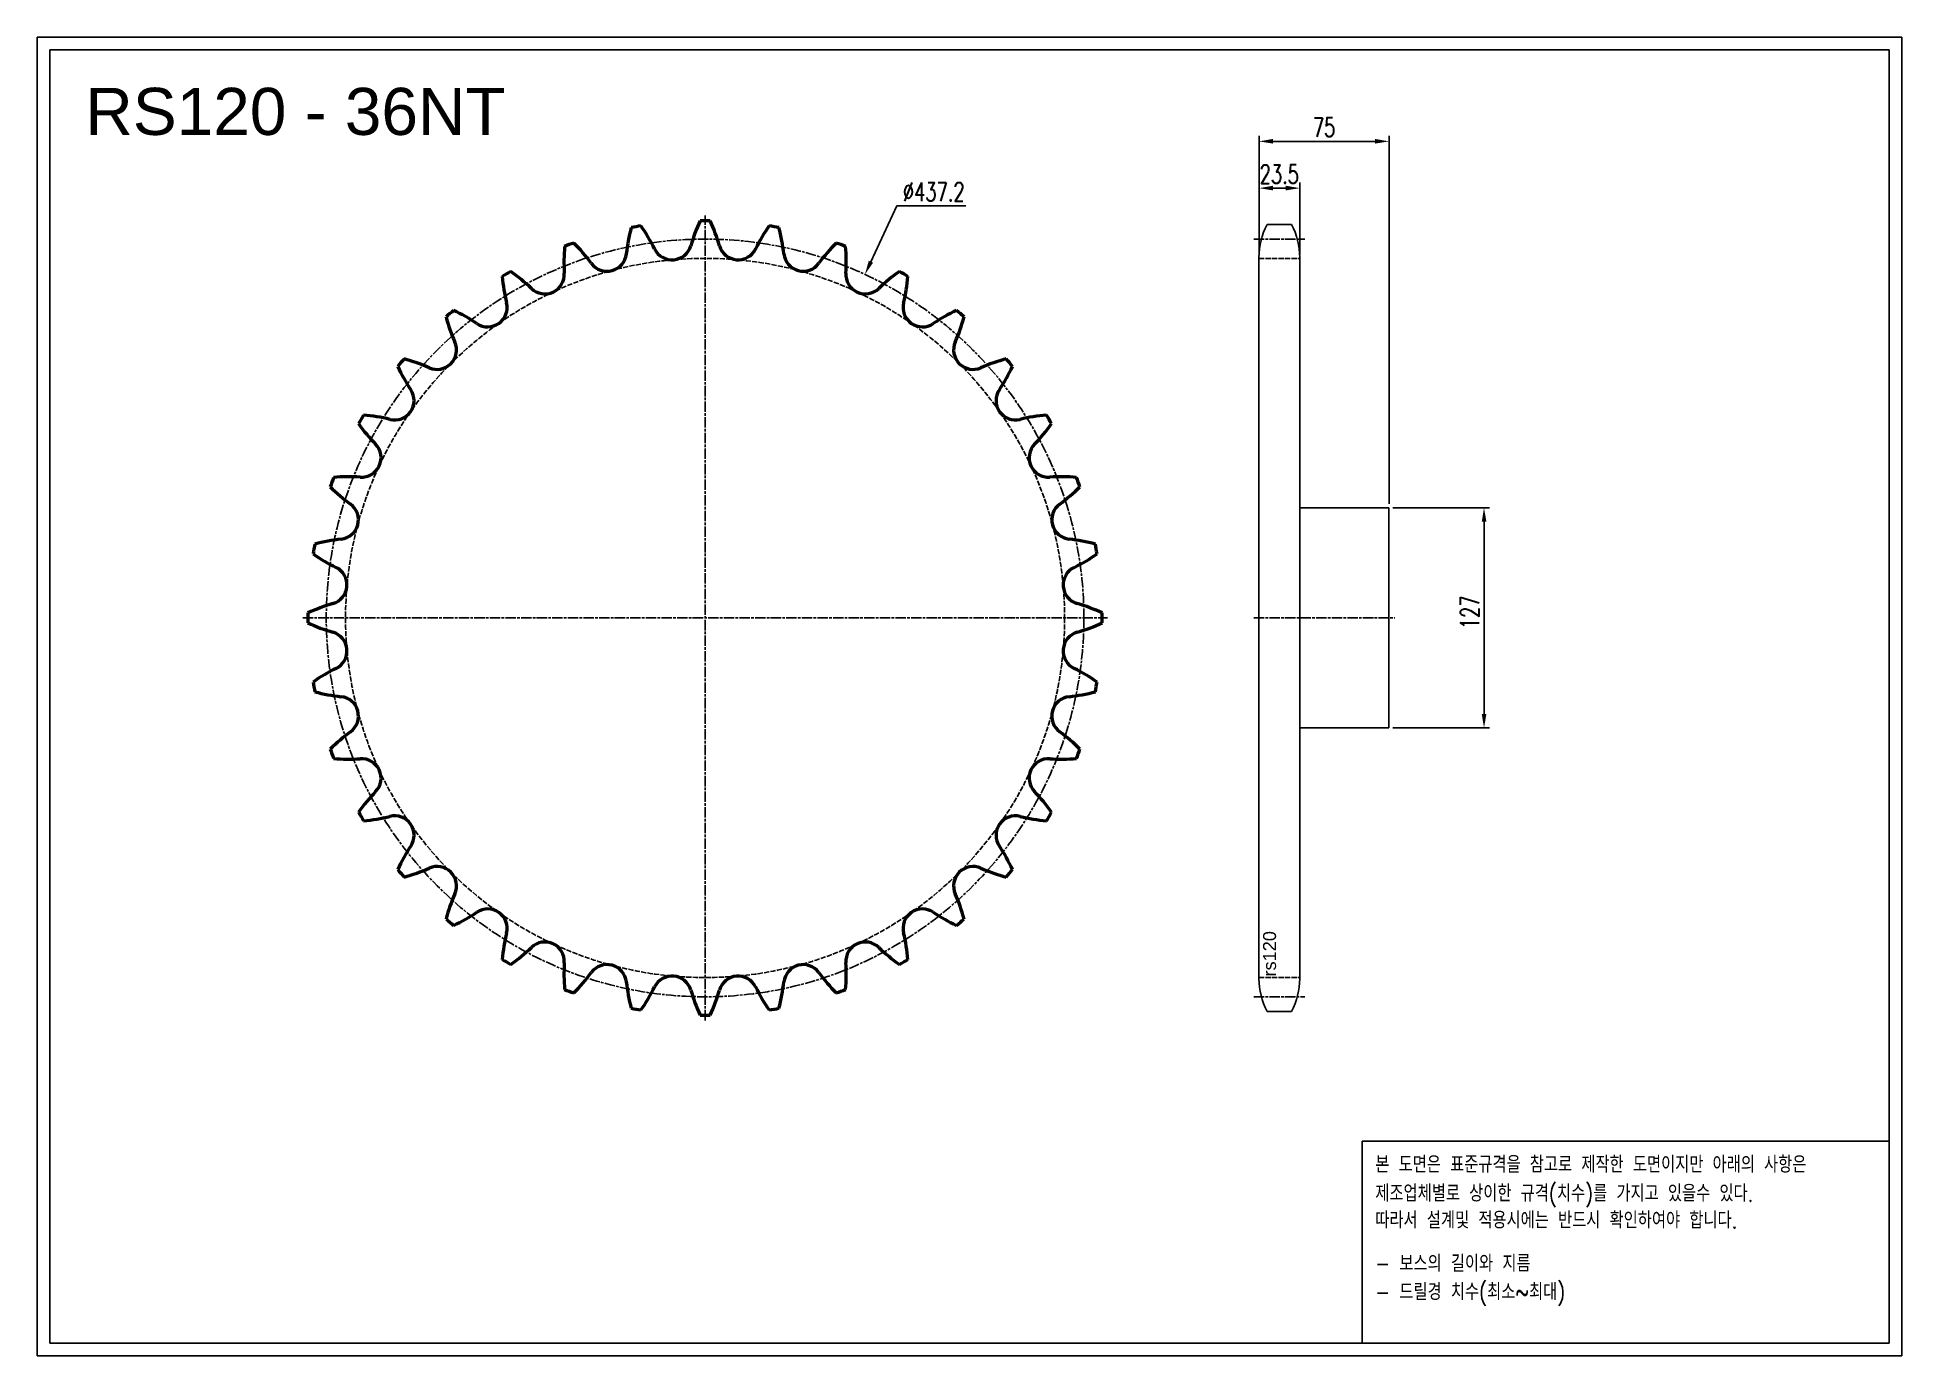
# Model space of a CAD drawing. Header units: millimetres. Extents: x -60252 to -59176, y 40980 to 41740.
import ezdxf

# ---------------------------------------------------------------- set-up
doc = ezdxf.new("R2010")
doc.units = ezdxf.units.MM
for name, pattern in [('AM_ISO02W050', [7.5, 6, -1.5]), ('AM_ISO02W050x2', [3.75, 3, -0.75]), ('AM_ISO08W050', [18, 12, -1.5, 3, -1.5]), ('AM_ISO08W050x2', [9, 6, -0.75, 1.5, -0.75])]:
    doc.linetypes.add(name, pattern=pattern)
for name, color, linetype, lineweight in [('AM_0N', 7, 'Continuous', 50), ('AM_3N', 6, 'AM_ISO02W050', 25), ('AM_7', 4, 'AM_ISO08W050', 25), ('AM_7N', 4, 'AM_ISO08W050', 25)]:
    doc.layers.add(name, color=color, linetype=linetype, lineweight=lineweight)
doc.layers.add('S-DIM', color=7, linetype='Continuous')
doc.styles.add('HAN', font='ROMANS.shx', dxfattribs={"width": 0.7, "bigfont": 'whgtxt.shx'})
doc.styles.add('HSG', font='SIMPLEX.shx', dxfattribs={"width": 0.7, "bigfont": 'HSG.shx'})
doc.styles.get("Standard").update_dxf_attribs({"font": 'arial.ttf'})
doc.dimstyles.new('APP23', dxfattribs={"dimscale": 4.5, "dimtxt": 2.4, "dimasz": 1.8, "dimexe": 0.7, "dimexo": 0.5, "dimgap": 0.6, "dimtad": 1, "dimtoh": 1, "dimdec": 1, "dimrnd": 0.01, "dimzin": 9, "dimdsep": 46, "dimtxsty": 'HSG', "dimcen": 0, "dimclrd": 1, "dimclre": 1, "dimclrt": 256, "dimazin": 2, "dimtp": 1, "dimtm": 1, "dimtfac": 0.5, "dimtdec": 1, "dimtix": 1, "dimtofl": 0, "dimtmove": 0, "dimatfit": 3, "dimfxl": 0, "dimtvp": 1, "dimtolj": 2, "dimlwd": -1, "dimlwe": -1, "dimarcsym": 0})

# ---------------------------------------------------------------- blocks, each defined once
blk = doc.blocks.new('*D1')
at = {"layer": 'Defpoints', "color": 0, "transparency": 16777216}
for p in [(-59472.3, 41468.9), (-59472.3, 41341.9), (-59417.5, 41341.9)]:
    blk.add_point(p, dxfattribs=at)
at = {"layer": 'S-DIM', "color": 1, "transparency": 16777216}
for p, q in [((-59470.1, 41468.9), (-59414.3, 41468.9)), ((-59417.5, 41460.8), (-59417.5, 41350)), ((-59470.1, 41341.9), (-59414.3, 41341.9))]:
    blk.add_line(p, q, dxfattribs=at)
for points in [[(-59418.8, 41460.8), (-59416.1, 41460.8), (-59417.5, 41468.9)], [(-59418.8, 41350), (-59416.1, 41350), (-59417.5, 41341.9)]]:
    blk.add_solid(points, dxfattribs=at)
at = {"layer": 'S-DIM', "transparency": 16777216, "insert": (-59425.6, 41408.6), "char_height": 10.8, "attachment_point": 5, "rotation": 90, "style": 'HSG'}
blk.add_mtext('\\A2;127', dxfattribs=at)
blk = doc.blocks.new('*D2')
at = {"layer": 'Defpoints', "color": 0, "transparency": 16777216}
for p in [(-59774.7, 41603.5), (-59959.2, 41207.2)]:
    blk.add_point(p, dxfattribs=at)
at = {"layer": 'S-DIM', "color": 1, "transparency": 16777216}
for p, q in [((-59756.3, 41643.1), (-59771.3, 41610.8)), ((-59716.5, 41643.1), (-59756.3, 41643.1))]:
    blk.add_line(p, q, dxfattribs=at)
blk.add_solid([(-59772.5, 41611.4), (-59770, 41610.3), (-59774.7, 41603.5)], dxfattribs=at)
at = {"layer": 'S-DIM', "transparency": 16777216, "insert": (-59735, 41651.2), "char_height": 10.8, "attachment_point": 5, "style": 'HSG'}
blk.add_mtext('\\A2;∅437.2', dxfattribs=at)
blk = doc.blocks.new('*D3')
at = {"layer": 'Defpoints', "color": 0, "transparency": 16777216}
for p in [(-59523.8, 41653.3), (-59547.3, 41612.8), (-59523.8, 41612.8)]:
    blk.add_point(p, dxfattribs=at)
at = {"layer": 'S-DIM', "color": 1, "transparency": 16777216}
for p, q in [((-59547.3, 41615.1), (-59547.3, 41656.5)), ((-59523.8, 41615.1), (-59523.8, 41656.5)), ((-59539.2, 41653.3), (-59531.9, 41653.3))]:
    blk.add_line(p, q, dxfattribs=at)
for points in [[(-59539.2, 41654.7), (-59539.2, 41652), (-59547.3, 41653.3)], [(-59531.9, 41654.7), (-59531.9, 41652), (-59523.8, 41653.3)]]:
    blk.add_solid(points, dxfattribs=at)
at = {"layer": 'S-DIM', "transparency": 16777216, "insert": (-59535.6, 41661.4), "char_height": 10.8, "attachment_point": 5, "style": 'HSG'}
blk.add_mtext('\\A2;23.5', dxfattribs=at)
blk = doc.blocks.new('*D4')
at = {"layer": 'Defpoints', "color": 0, "transparency": 16777216}
for p in [(-59472.3, 41680.3), (-59547.3, 41612.8), (-59472.3, 41468.9)]:
    blk.add_point(p, dxfattribs=at)
at = {"layer": 'S-DIM', "color": 1, "transparency": 16777216}
for p, q in [((-59547.3, 41615.1), (-59547.3, 41683.5)), ((-59539.2, 41680.3), (-59480.4, 41680.3)), ((-59472.3, 41471.2), (-59472.3, 41683.5))]:
    blk.add_line(p, q, dxfattribs=at)
for points in [[(-59539.2, 41681.7), (-59539.2, 41679), (-59547.3, 41680.3)], [(-59480.4, 41681.7), (-59480.4, 41679), (-59472.3, 41680.3)]]:
    blk.add_solid(points, dxfattribs=at)
at = {"layer": 'S-DIM', "transparency": 16777216, "insert": (-59509.8, 41688.4), "char_height": 10.8, "attachment_point": 5, "style": 'HSG'}
blk.add_mtext('\\A2;75', dxfattribs=at)
blk = doc.blocks.new('notice1')
at = {"color": 4}
blk.add_lwpolyline([(-22142.12, 1735.9), (-22053.8, 1735.9), (-22053.8, 1702.07), (-22142.12, 1702.07)], close=True, dxfattribs=at)
at = {"color": 4, "style": 'HAN', "width": 0.8}
for s, p in [('본 도면은 표준규격을 참고로 제작한 도면이지만 아래의 사항은', (-22139.9, 1730.62)), ('제조업체별로 상이한 규격(치수)를 가지고 있을수 있다.', (-22139.9, 1725.78)), ('따라서 설계및 적용시에는 반드시 확인하여야 합니다.', (-22139.9, 1721.28)), ('- 보스의 길이와 지름', (-22139.9, 1714.03)), ('- 드릴경 치수(최소~최대)', (-22139.9, 1709.27))]:
    blk.add_text(s, height=2.7949, dxfattribs=at).set_placement(p)

msp = doc.modelspace()

# ---------------------------------------------------------------- linework, layer by layer
for p, q in [((-59542.61, 41632.34), (-59528.57, 41632.34)), ((-59547.34, 41613.34), (-59547.34, 41197.36)), ((-59523.84, 41613.34), (-59523.84, 41197.36)), ((-59523.84, 41468.9), (-59472.34, 41468.9)), ((-59472.34, 41468.9), (-59472.34, 41341.9)), ((-59472.34, 41341.9), (-59523.84, 41341.9)), ((-59542.61, 41178.36), (-59528.57, 41178.36))]:
    msp.add_line(p, q)
for points in [[(-60252.25, 41740.34), (-59176.49, 41740.34), (-59176.49, 40979.7), (-60252.25, 40979.7)], [(-60245, 41733.1), (-59183.73, 41733.1), (-59183.73, 40986.95), (-60245, 40986.95)]]:
    msp.add_lwpolyline(points, close=True)
for centre, start, end in [((-59506.84, 41613.34), 152.02179, 180), ((-59564.34, 41613.34), 0, 27.97821), ((-59506.84, 41197.36), 180, 207.97821), ((-59564.34, 41197.36), 332.02179, 0)]:
    msp.add_arc(centre, 40.5, start, end)
at = {"layer": 'AM_0N'}
for centre, radius, start, end in [((-59777.9, 41591.69), 101.37, 155.01959, 163.75), ((-59866.93, 41405.35), 229.17, 89.28773, 90.71227), ((-59955.97, 41591.69), 101.37, 16.25, 24.98041), ((-59866.93, 41405.35), 229.17, 109.28773, 110.71227), ((-60014.34, 41550), 101.37, 36.25, 44.98041), ((-59811.61, 41604.32), 101.37, 165.01959, 173.75), ((-59866.93, 41405.35), 229.17, 99.28773, 100.71227), ((-59986.98, 41573.4), 101.37, 26.25, 34.98041), ((-59746.89, 41573.4), 101.37, 145.01959, 153.75), ((-59866.93, 41405.35), 229.17, 79.28773, 80.71227), ((-59922.26, 41604.32), 101.37, 6.25, 14.98041), ((-59719.53, 41550), 101.37, 135.01959, 143.75), ((-59866.93, 41405.35), 229.17, 69.28773, 70.71227), ((-59847, 41610.91), 101.37, 175.01959, 183.75), ((-59923.53, 41616.58), 11.23, 216.25, 353.75), ((-59885.99, 41623.2), 11.23, 206.25, 343.75), ((-59847.88, 41623.2), 11.23, 196.25, 333.75), ((-59810.33, 41616.58), 11.23, 186.25, 323.75), ((-59886.87, 41610.91), 101.37, 356.25, 4.98041), ((-59866.93, 41405.35), 229.17, 119.28773, 120.71227), ((-59883, 41611.25), 101.37, 185.01959, 193.75), ((-60037.22, 41522.21), 101.37, 46.25, 54.98041), ((-59959.36, 41603.54), 11.23, 226.25, 3.75), ((-59774.51, 41603.54), 11.23, 176.25, 313.75), ((-59696.65, 41522.21), 101.37, 125.01959, 133.75), ((-59866.93, 41405.35), 229.17, 59.28773, 60.71227), ((-59850.87, 41611.25), 101.37, 346.25, 354.98041), ((-59866.93, 41405.35), 229.17, 129.28773, 130.71227), ((-59918.51, 41605.33), 101.37, 195.01959, 203.75), ((-60054.92, 41490.87), 101.37, 56.25, 64.98041), ((-59992.37, 41584.48), 11.23, 236.25, 13.75), ((-59741.5, 41584.48), 11.23, 166.25, 303.75), ((-59678.95, 41490.87), 101.37, 115.01959, 123.75), ((-59815.36, 41605.33), 101.37, 336.25, 344.98041), ((-59866.93, 41405.35), 229.17, 49.28773, 50.71227), ((-60021.57, 41559.98), 11.23, 246.25, 23.75), ((-59712.3, 41559.98), 11.23, 156.25, 293.75), ((-59866.93, 41405.35), 229.17, 139.28773, 140.71227), ((-59952.45, 41593.34), 101.37, 205.01959, 213.75), ((-60066.92, 41456.92), 101.37, 66.25, 74.98041), ((-59666.95, 41456.92), 101.37, 105.01959, 113.75), ((-59781.42, 41593.34), 101.37, 326.25, 334.98041), ((-59866.93, 41405.35), 229.17, 39.28773, 40.71227), ((-60046.07, 41530.78), 11.23, 256.25, 33.75), ((-59687.8, 41530.78), 11.23, 146.25, 283.75), ((-59866.93, 41405.35), 229.17, 149.28773, 150.71227), ((-59983.8, 41575.63), 101.37, 215.01959, 223.75), ((-60072.83, 41421.41), 101.37, 76.25, 84.98041), ((-59661.04, 41421.41), 101.37, 95.01959, 103.75), ((-59750.07, 41575.63), 101.37, 316.25, 324.98041), ((-59866.93, 41405.35), 229.17, 29.28773, 30.71227), ((-60065.13, 41497.77), 11.23, 266.25, 43.75), ((-59668.74, 41497.77), 11.23, 136.25, 273.75), ((-59866.93, 41405.35), 229.17, 159.28773, 160.71227), ((-60072.5, 41385.41), 101.37, 86.25, 94.98041), ((-59661.37, 41385.41), 101.37, 85.01959, 93.75), ((-59866.93, 41405.35), 229.17, 19.28773, 20.71227), ((-60011.59, 41552.75), 101.37, 225.01959, 233.75), ((-60078.17, 41461.95), 11.23, 276.25, 53.75), ((-59655.7, 41461.95), 11.23, 126.25, 263.75), ((-59722.28, 41552.75), 101.37, 306.25, 314.98041), ((-60065.91, 41350.02), 101.37, 96.25, 104.98041), ((-59667.96, 41350.02), 101.37, 75.01959, 83.75), ((-59866.93, 41405.35), 229.17, 169.28773, 170.71227), ((-60034.99, 41525.39), 101.37, 235.01959, 243.75), ((-59698.88, 41525.39), 101.37, 296.25, 304.98041), ((-59866.93, 41405.35), 229.17, 9.28773, 10.71227), ((-60084.79, 41424.41), 11.23, 286.25, 63.75), ((-59649.08, 41424.41), 11.23, 116.25, 253.75), ((-59866.93, 41405.35), 229.17, 179.28773, 180.71227), ((-60053.28, 41316.31), 101.37, 106.25, 114.98041), ((-59680.59, 41316.31), 101.37, 65.01959, 73.75), ((-59866.93, 41405.35), 229.17, 359.28773, 0.71227), ((-60053.28, 41494.39), 101.37, 245.01959, 253.75), ((-60084.79, 41386.29), 11.23, 296.25, 73.75), ((-59649.08, 41386.29), 11.23, 106.25, 243.75), ((-59680.59, 41494.39), 101.37, 286.25, 294.98041), ((-60034.99, 41285.31), 101.37, 116.25, 124.98041), ((-59698.88, 41285.31), 101.37, 55.01959, 63.75), ((-59866.93, 41405.35), 229.17, 189.28773, 190.71227), ((-59866.93, 41405.35), 229.17, 349.28773, 350.71227), ((-60065.91, 41460.67), 101.37, 255.01959, 263.75), ((-60078.17, 41348.75), 11.23, 306.25, 83.75), ((-59655.7, 41348.75), 11.23, 96.25, 233.75), ((-59667.96, 41460.67), 101.37, 276.25, 284.98041), ((-60011.59, 41257.95), 101.37, 126.25, 134.98041), ((-59722.28, 41257.95), 101.37, 45.01959, 53.75), ((-59866.93, 41405.35), 229.17, 199.28773, 200.71227), ((-60072.5, 41425.28), 101.37, 265.01959, 273.75), ((-60065.13, 41312.93), 11.23, 316.25, 93.75), ((-59668.74, 41312.93), 11.23, 86.25, 223.75), ((-59661.37, 41425.28), 101.37, 266.25, 274.98041), ((-59866.93, 41405.35), 229.17, 339.28773, 340.71227), ((-59983.8, 41235.07), 101.37, 136.25, 144.98041), ((-59750.07, 41235.07), 101.37, 35.01959, 43.75), ((-59866.93, 41405.35), 229.17, 209.28773, 210.71227), ((-60072.83, 41389.28), 101.37, 275.01959, 283.75), ((-60046.07, 41279.92), 11.23, 326.25, 103.75), ((-59687.8, 41279.92), 11.23, 76.25, 213.75), ((-59661.04, 41389.28), 101.37, 256.25, 264.98041), ((-59866.93, 41405.35), 229.17, 329.28773, 330.71227), ((-59952.45, 41217.36), 101.37, 146.25, 154.98041), ((-59781.42, 41217.36), 101.37, 25.01959, 33.75), ((-59866.93, 41405.35), 229.17, 219.28773, 220.71227), ((-60066.92, 41353.77), 101.37, 285.01959, 293.75), ((-60021.57, 41250.71), 11.23, 336.25, 113.75), ((-59712.3, 41250.71), 11.23, 66.25, 203.75), ((-59666.95, 41353.77), 101.37, 246.25, 254.98041), ((-59866.93, 41405.35), 229.17, 319.28773, 320.71227), ((-59918.51, 41205.37), 101.37, 156.25, 164.98041), ((-59815.36, 41205.37), 101.37, 15.01959, 23.75), ((-60054.92, 41319.83), 101.37, 295.01959, 303.75), ((-59992.37, 41226.21), 11.23, 346.25, 123.75), ((-59741.5, 41226.21), 11.23, 56.25, 193.75), ((-59678.95, 41319.83), 101.37, 236.25, 244.98041), ((-59866.93, 41405.35), 229.17, 229.28773, 230.71227), ((-59883, 41199.45), 101.37, 166.25, 174.98041), ((-59850.87, 41199.45), 101.37, 5.01959, 13.75), ((-59866.93, 41405.35), 229.17, 309.28773, 310.71227), ((-60037.22, 41288.49), 101.37, 305.01959, 313.75), ((-59959.36, 41207.15), 11.23, 356.25, 133.75), ((-59774.51, 41207.15), 11.23, 46.25, 183.75), ((-59696.65, 41288.49), 101.37, 226.25, 234.98041), ((-59866.93, 41405.35), 229.17, 239.28773, 240.71227), ((-59847, 41199.79), 101.37, 176.25, 184.98041), ((-59923.53, 41194.11), 11.23, 6.25, 143.75), ((-59810.33, 41194.11), 11.23, 36.25, 173.75), ((-59886.87, 41199.79), 101.37, 355.01959, 3.75), ((-59866.93, 41405.35), 229.17, 299.28773, 300.71227), ((-59866.93, 41405.35), 229.17, 249.28773, 250.71227), ((-60014.34, 41260.69), 101.37, 315.01959, 323.75), ((-59811.61, 41206.37), 101.37, 186.25, 194.98041), ((-59986.98, 41237.29), 101.37, 325.01959, 333.75), ((-59885.99, 41187.5), 11.23, 16.25, 153.75), ((-59847.88, 41187.5), 11.23, 26.25, 163.75), ((-59746.89, 41237.29), 101.37, 206.25, 214.98041), ((-59922.26, 41206.37), 101.37, 345.01959, 353.75), ((-59719.53, 41260.69), 101.37, 216.25, 224.98041), ((-59866.93, 41405.35), 229.17, 289.28773, 290.71227), ((-59866.93, 41405.35), 229.17, 259.28773, 260.71227), ((-59777.9, 41219), 101.37, 196.25, 204.98041), ((-59955.97, 41219), 101.37, 335.01959, 343.75), ((-59866.93, 41405.35), 229.17, 279.28773, 280.71227), ((-59866.93, 41405.35), 229.17, 269.28773, 270.71227)]:
    msp.add_arc(centre, radius, start, end, dxfattribs=at)
at = {"layer": 'AM_3N', "linetype": 'AM_ISO02W050x2'}
for p, q in [((-59547.34, 41612.81), (-59523.84, 41612.81)), ((-59547.34, 41197.89), (-59523.84, 41197.89))]:
    msp.add_line(p, q, dxfattribs=at)
msp.add_circle((-59866.93, 41405.35), 207.46, dxfattribs=at)
at = {"layer": 'AM_7', "linetype": 'AM_ISO08W050x2'}
for p, q in [((-59550.34, 41623.92), (-59520.84, 41623.92)), ((-59550.34, 41405.4), (-59468.91, 41405.4)), ((-59550.34, 41186.77), (-59520.84, 41186.77))]:
    msp.add_line(p, q, dxfattribs=at)
msp.add_circle((-59866.93, 41405.35), 218.57, dxfattribs=at)
at = {"layer": 'AM_7N', "linetype": 'AM_ISO08W050x2'}
for p, q in [((-59866.93, 41173.18), (-59866.93, 41637.52)), ((-60099.11, 41405.35), (-59634.76, 41405.35))]:
    msp.add_line(p, q, dxfattribs=at)

# ---------------------------------------------------------------- block references
at = {"xscale": 3.443293421567999, "yscale": 3.443293421567999, "zscale": 3.443293421567999}
msp.add_blockref('notice1', (16753.96, 35126.23), dxfattribs=at)

# ---------------------------------------------------------------- texts
msp.add_text('RS120 - 36NT', height=27.1656).set_placement((-60224.54, 41684.01))
msp.add_text('rs120', height=7.5, rotation=90).set_placement((-59537.49, 41198.47))

# ---------------------------------------------------------------- dimensions: what is measured, and where the dimension line sits
at = {"layer": 'S-DIM'}
dim = msp.add_linear_dim(base=(-59472.34, 41680.33), p1=(-59547.34, 41612.81), p2=(-59472.34, 41468.9), dimstyle='APP23', dxfattribs=at)
dim.commit()
dim.dimension.update_dxf_attribs({"geometry": '*D4', "text_midpoint": (-59509.84, 41688.43)})
dim = msp.add_linear_dim(base=(-59523.84, 41653.33), p1=(-59547.34, 41612.81), p2=(-59523.84, 41612.81), dimstyle='APP23', dxfattribs=at)
dim.commit()
dim.dimension.update_dxf_attribs({"geometry": '*D3', "text_midpoint": (-59535.59, 41653.33), "dimtype": 128})
dim = msp.add_diameter_dim_2p(p1=(-59959.18, 41207.19), p2=(-59774.69, 41603.5), dimstyle='APP23', dxfattribs=at)
dim.commit()
dim.dimension.update_dxf_attribs({"geometry": '*D2', "text_midpoint": (-59735.01, 41643.1), "dimtype": 131})
dim = msp.add_linear_dim(base=(-59417.49, 41341.9), p1=(-59472.34, 41468.9), p2=(-59472.34, 41341.9), angle=90, dimstyle='APP23', dxfattribs=at)
dim.commit()
dim.dimension.update_dxf_attribs({"geometry": '*D1', "text_midpoint": (-59417.49, 41408.63), "dimtype": 128})

doc.saveas('drawing.dxf')
